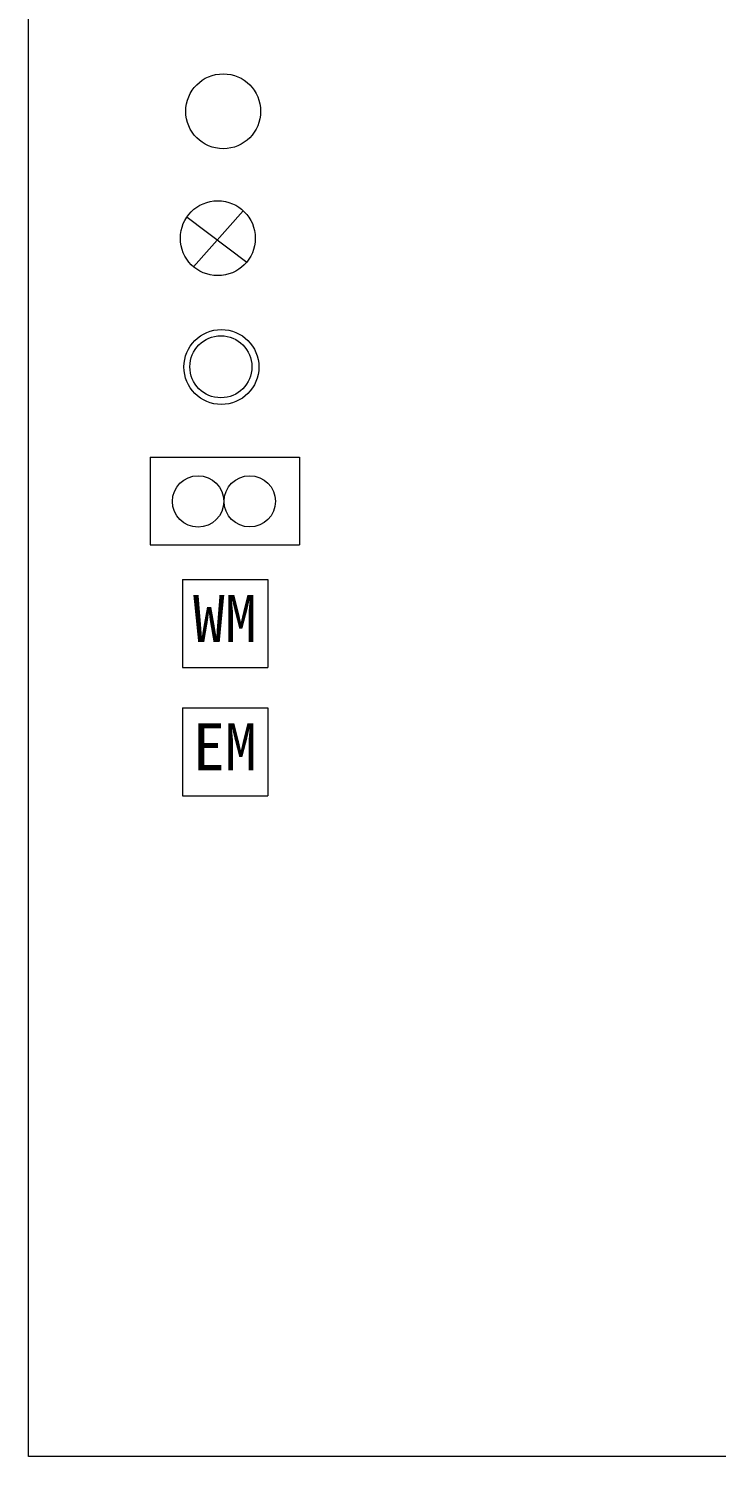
# Model space of a CAD drawing. Units: millimetres at full size, sheet at 1:100. Extents: x -361910 to 68111, y -79207 to 22945.
# Drawn here: x 7453 to 10668, y -49744 to -43067 of the extents above; entities that cross this region are included whole.
import ezdxf
from ezdxf.enums import TextEntityAlignment as Align

# ---------------------------------------------------------------- set-up
doc = ezdxf.new("R2010")
doc.units = ezdxf.units.MM
doc.header["$LTSCALE"] = 100
doc.layers.add('0-D_寸法', color=4, linetype='Continuous', lineweight=9)
doc.layers.add('0-E_文字', color=4, linetype='Continuous', lineweight=9)
doc.styles.add('ＭＳ ゴシック', font='')
doc.styles.get('ＭＳ ゴシック').set_extended_font_data('MS Gothic')

msp = doc.modelspace()

# ---------------------------------------------------------------- linework, layer by layer
at = {"layer": '0-D_寸法', "color": 7, "lineweight": 18}
msp.add_lwpolyline([(7453.4, -37863.6), (22160.1, -37863.6), (22160.1, -49743.6), (7453.4, -49743.6)], close=True, dxfattribs=at)
at = {"layer": '0-E_文字'}
for p, q in [((8456.3, -43919.2), (8224.7, -44181.4)), ((8194.5, -43948.8), (8472.9, -44159)), ((8172.6, -45643.7), (8571.6, -45643.7)), ((8172.6, -45643.7), (8172.6, -46054.3)), ((8571.6, -45643.7), (8571.6, -46054.3)), ((8172.6, -46054.3), (8571.6, -46054.3)), ((8172.6, -46243.7), (8571.6, -46243.7)), ((8172.6, -46243.7), (8172.6, -46654.3)), ((8571.6, -46243.7), (8571.6, -46654.3)), ((8172.6, -46654.3), (8571.6, -46654.3))]:
    msp.add_line(p, q, dxfattribs=at)
for points in [[(8021, -45070.8), (8021, -45481.4), (8720, -45481.4)], [(8021, -45070.8), (8720, -45070.8), (8720, -45481.4)]]:
    msp.add_lwpolyline(points, dxfattribs=at)
for centre, radius in [((8362.9, -43453.8), 175.1), ((8337.8, -44047.4), 175.1), ((8354.5, -44649.5), 175.1), ((8352.1, -44648.7), 145), ((8245.8, -45278), 120), ((8487, -45277.7), 120)]:
    msp.add_circle(centre, radius, dxfattribs=at)

# ---------------------------------------------------------------- texts
at = {"layer": '0-E_文字', "color": 7, "style": 'ＭＳ ゴシック'}
for s, p in [('WM', (8221.2, -46000.9)), ('EM', (8221.2, -46600.9))]:
    msp.add_text(s, height=219.9, dxfattribs=at).set_placement(p, align=Align.BOTTOM_LEFT)

doc.saveas('drawing.dxf')
